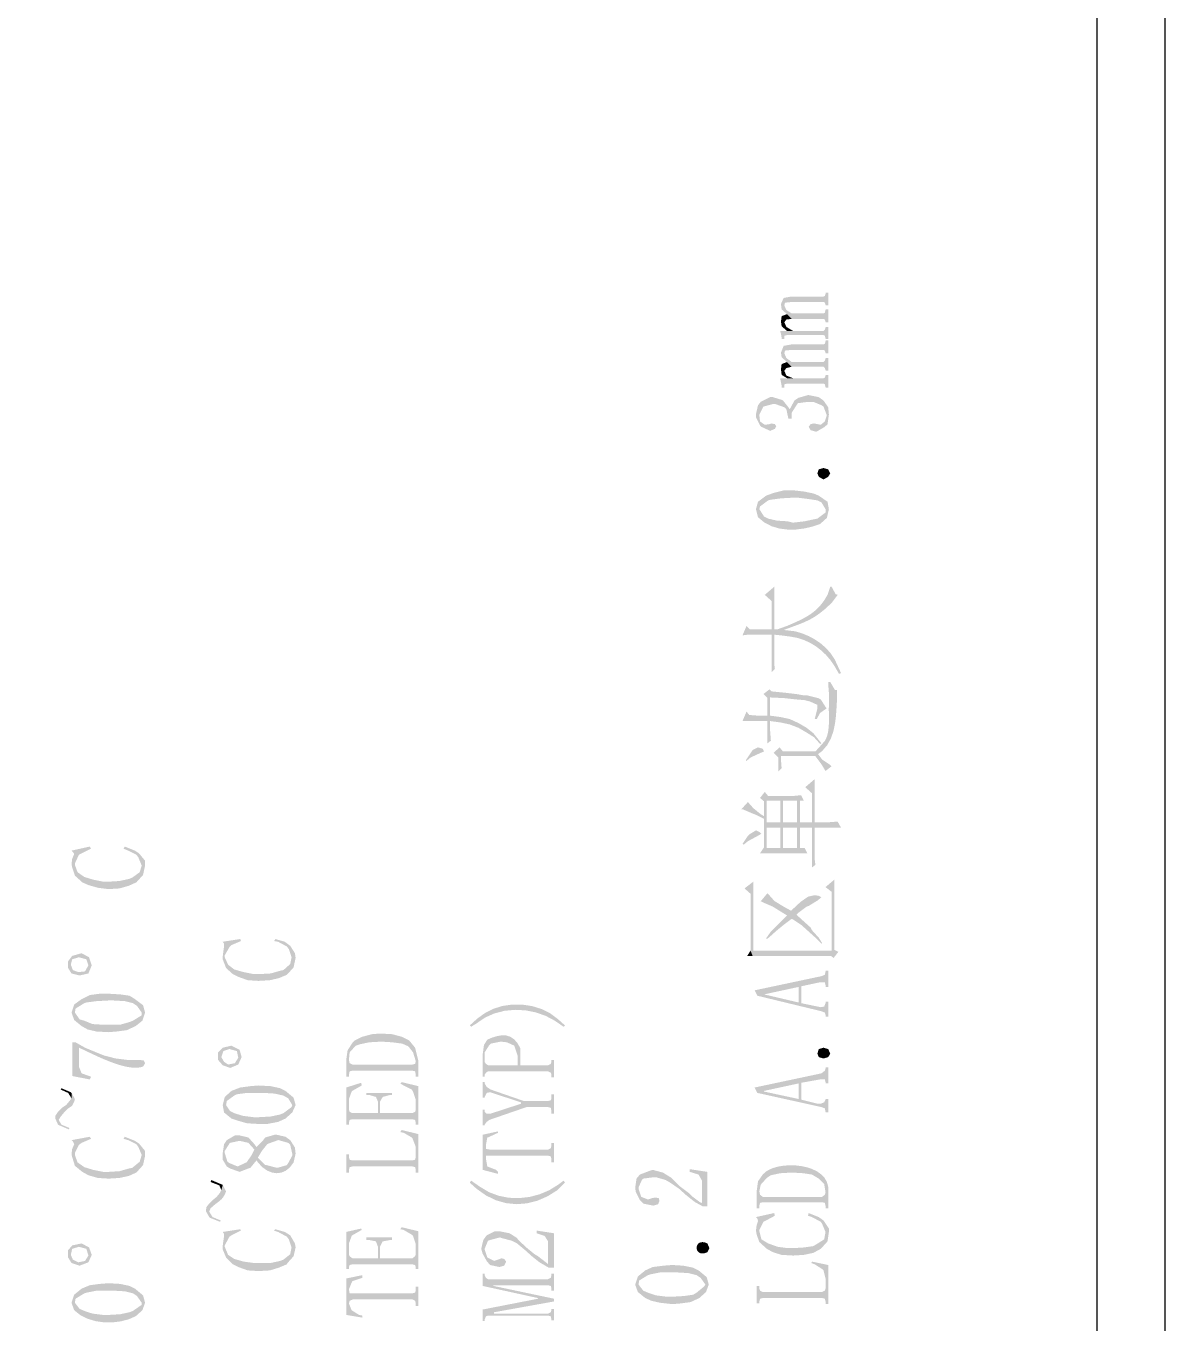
# Model space of a CAD drawing. Header units: millimetres. Extents: x 19 to 191, y 8 to 260.
# Drawn here: x 154.84 to 190.56, y 69.24 to 109.93 of the extents above; entities that cross this region are included whole.
import ezdxf

# ---------------------------------------------------------------- set-up
doc = ezdxf.new("R2010")
doc.units = ezdxf.units.MM
doc.layers.get('0').update_dxf_attribs({"linetype": 'CONTINUOUS'})

msp = doc.modelspace()

# ---------------------------------------------------------------- hatches: boundary and pattern name
for points in [[(178.519667, 101.204889), (178.540833, 101.035556), (178.710167, 100.887389), (178.858333, 100.739222), (179.853167, 100.739222), (179.8955, 100.718056), (179.916667, 100.654556), (179.916667, 100.633389), (180.001333, 100.633389), (180.001333, 101.035556), (179.916667, 101.035556), (179.916667, 101.014389), (179.8955, 100.929722), (179.853167, 100.908556), (178.858333, 100.908556), (178.689, 101.014389), (178.6255, 101.162556), (178.604333, 101.395389)], [(178.604333, 101.395389), (178.6255, 101.162556), (178.646667, 101.247222), (178.858333, 101.268389), (179.853167, 101.268389), (179.8955, 101.247222), (179.916667, 101.183722), (179.916667, 101.162556), (180.001333, 101.162556), (180.001333, 101.564722), (179.916667, 101.564722), (179.916667, 101.522389), (179.8955, 101.458889), (179.853167, 101.437722), (178.837167, 101.437722)], [(178.519667, 100.654556), (178.540833, 100.506389), (178.710167, 100.358222), (178.900667, 100.358222), (178.689, 100.485222), (178.6255, 100.633389), (178.540833, 100.823889)], [(178.540833, 100.823889), (178.6255, 100.633389), (178.689, 100.718056), (178.858333, 100.739222), (178.710167, 100.887389)], [(178.4985, 100.358222), (178.4985, 100.337056), (178.519667, 100.273556), (178.540833, 100.146556), (178.540833, 100.104222), (178.6255, 100.104222), (178.6255, 100.210056), (178.710167, 100.231222), (179.853167, 100.231222), (179.8955, 100.210056), (179.916667, 100.125389), (179.916667, 100.104222), (180.001333, 100.104222), (180.001333, 100.485222), (179.916667, 100.485222), (179.916667, 100.464056), (179.8955, 100.400556), (179.853167, 100.358222), (178.710167, 100.358222)], [(178.519667, 99.680889), (178.540833, 99.532722), (178.710167, 99.384556), (178.858333, 99.236389), (179.853167, 99.236389), (179.8955, 99.194056), (179.916667, 99.130556), (179.916667, 99.109389), (180.001333, 99.109389), (180.001333, 99.511556), (179.916667, 99.511556), (179.916667, 99.490389), (179.8955, 99.426889), (179.853167, 99.384556), (178.858333, 99.384556), (178.689, 99.511556), (178.6255, 99.659722), (178.604333, 99.892556)], [(178.604333, 99.892556), (178.6255, 99.659722), (178.646667, 99.744389), (178.858333, 99.765556), (179.853167, 99.765556), (179.8955, 99.744389), (179.916667, 99.680889), (179.916667, 99.659722), (180.001333, 99.659722), (180.001333, 100.061889), (179.916667, 100.061889), (179.916667, 100.040722), (179.8955, 99.956056), (179.853167, 99.934889), (178.837167, 99.934889)], [(178.519667, 99.151722), (178.540833, 98.982389), (178.710167, 98.876556), (178.900667, 98.876556), (178.689, 98.961222), (178.6255, 99.109389), (178.540833, 99.321056)], [(178.540833, 99.321056), (178.6255, 99.109389), (178.689, 99.194056), (178.858333, 99.236389), (178.710167, 99.384556)], [(178.4985, 98.876556), (178.4985, 98.855389), (178.519667, 98.749556), (178.540833, 98.643722), (178.540833, 98.580222), (178.6255, 98.580222), (178.6255, 98.686056), (178.710167, 98.707222), (179.853167, 98.707222), (179.8955, 98.686056), (179.916667, 98.601389), (179.916667, 98.580222), (180.001333, 98.580222), (180.001333, 98.982389), (179.916667, 98.982389), (179.916667, 98.961222), (179.8955, 98.897722), (179.853167, 98.876556), (178.710167, 98.876556)], [(177.8, 98.029889), (177.842333, 97.712389), (177.842333, 97.733556), (177.969333, 97.987556), (178.286833, 98.072222), (178.329167, 98.072222), (178.6255, 97.966389), (178.689, 97.902889), (178.7525, 97.606556), (178.858333, 97.606556), (178.858333, 97.797056), (179.0065, 98.029889), (179.048833, 98.093389), (179.366333, 98.135722), (179.535667, 98.135722), (179.789667, 98.029889), (179.853167, 97.987556), (179.959, 97.712389), (179.980167, 97.437222), (180.0225, 97.733556), (180.001333, 97.966389), (179.853167, 98.178056), (179.705, 98.283889), (179.3875, 98.347389), (179.366333, 98.347389), (179.07, 98.262722), (178.943, 98.178056), (178.794833, 97.902889), (178.7525, 97.966389), (178.583167, 98.178056), (178.540833, 98.199222), (178.265667, 98.283889), (178.181, 98.283889), (177.884667, 98.135722)], [(177.7365, 97.754722), (177.7365, 97.648889), (177.8635, 97.394889), (177.905833, 97.352556), (178.181, 97.225556), (178.329167, 97.289056), (178.3715, 97.373722), (178.329167, 97.437222), (178.223333, 97.458389), (178.159833, 97.437222), (178.011667, 97.416056), (177.8635, 97.521889), (177.842333, 97.712389), (177.8, 98.029889)], [(179.3875, 97.352556), (179.451, 97.246722), (179.599167, 97.204389), (179.6415, 97.204389), (179.8955, 97.352556), (179.980167, 97.437222), (179.959, 97.712389), (179.8955, 97.521889), (179.7685, 97.416056), (179.556833, 97.458389), (179.451, 97.437222)], [(180.064833, 95.892056), (180.001333, 95.786222), (179.853167, 95.701556), (179.705, 95.786222), (179.662667, 95.892056), (179.705, 96.019056), (179.853167, 96.061389), (180.001333, 96.019056)], [(177.8, 95.003056), (177.842333, 94.770222), (177.8635, 94.854889), (178.1175, 95.045389), (178.202167, 95.066556), (178.519667, 95.108889), (178.900667, 95.130056), (179.048833, 95.130056), (179.3875, 95.087722), (179.662667, 95.045389), (179.789667, 94.981889), (179.916667, 94.770222), (179.959, 94.495056), (180.0225, 94.770222), (179.980167, 95.003056), (179.705, 95.193556), (179.556833, 95.257056), (179.2605, 95.320556), (178.900667, 95.362889), (178.6255, 95.362889), (178.286833, 95.278222), (178.054, 95.193556)], [(177.7365, 94.770222), (177.8, 94.516222), (178.000949, 94.350655), (178.227352, 94.234011), (178.472548, 94.161701), (178.729878, 94.129137), (178.992682, 94.131729), (179.254299, 94.164889), (179.508069, 94.224027), (179.747333, 94.304556), (179.959, 94.495056), (179.916667, 94.770222), (179.916667, 94.664389), (179.662667, 94.473889), (179.556833, 94.452722), (179.2605, 94.389222), (178.900667, 94.346889), (178.731333, 94.389222), (178.392667, 94.410389), (178.1175, 94.473889), (177.9905, 94.537389), (177.842333, 94.770222), (177.8, 95.003056)], [(178.011667, 92.082056), (178.223333, 91.891556), (178.223333, 89.647889), (178.329167, 89.753722), (178.308, 89.923056), (178.308, 92.336056)], [(178.308, 91.002556), (178.308, 90.833222), (178.519667, 90.812056), (178.604333, 90.981389), (178.84843, 91.070119), (179.05897, 91.147713), (179.244697, 91.22218), (179.414355, 91.301535), (179.576687, 91.393787), (179.740438, 91.506951), (179.914349, 91.649036), (180.107167, 91.828056), (180.297667, 92.082056), (180.234167, 92.103222), (180.107167, 92.336056), (180.064833, 92.336056), (179.980167, 92.082056), (179.86222, 91.887827), (179.734104, 91.72553), (179.595074, 91.589558), (179.444385, 91.474308), (179.281295, 91.374171), (179.105057, 91.283543), (178.914929, 91.196818), (178.710167, 91.108389), (178.413833, 91.002556)], [(177.313167, 90.812056), (177.4825, 90.833222), (178.223333, 90.833222), (178.223333, 91.002556), (177.546, 91.002556), (177.440167, 91.108389)], [(178.519667, 90.812056), (178.837167, 90.769722), (179.044294, 90.729847), (179.244294, 90.664765), (179.435332, 90.576525), (179.615571, 90.467171), (179.783176, 90.338751), (179.936312, 90.193311), (180.073143, 90.032897), (180.191833, 89.859556), (180.34, 89.605556), (180.4035, 89.626722), (180.297667, 89.859556), (180.202472, 90.062861), (180.079633, 90.247749), (179.932759, 90.413661), (179.765457, 90.56004), (179.581338, 90.686327), (179.384011, 90.791964), (179.177084, 90.876393), (178.964167, 90.939056), (178.604333, 90.981389)], [(177.969333, 88.970556), (178.096333, 88.843556), (178.096333, 87.425389), (178.202167, 87.510056), (178.202167, 87.531222), (178.181, 87.806389), (178.181, 88.123889), (178.159833, 89.118722)], [(178.159833, 89.118722), (178.181, 88.123889), (178.181, 88.864722), (178.6255, 88.843556), (179.0065, 88.801222), (179.2605, 88.780056), (179.429833, 88.737722), (179.662667, 88.631889), (179.683833, 88.843556), (179.345167, 88.928222), (179.239333, 88.928222), (179.0065, 88.970556), (178.646667, 89.012889), (178.223333, 89.055222)], [(178.477333, 87.298389), (178.519667, 87.023222), (179.599167, 87.023222), (179.81005, 87.181577), (179.968872, 87.366536), (180.083633, 87.573545), (180.162332, 87.798055), (180.212969, 88.035512), (180.243543, 88.281366), (180.262053, 88.531064), (180.2765, 88.780056), (180.2765, 89.097556), (180.213, 89.097556), (180.064833, 89.351556), (180.0225, 88.631889), (180.019771, 88.494246), (180.022566, 88.334348), (180.024732, 88.161065), (180.020119, 87.983263), (180.002574, 87.80981), (179.965945, 87.649574), (179.904082, 87.511422), (179.810833, 87.404222), (179.599167, 87.171389), (178.583167, 87.171389)], [(180.001333, 89.351556), (180.001333, 89.288056), (180.0225, 89.012889), (180.0225, 88.631889), (180.064833, 89.351556)], [(178.181, 88.123889), (178.4985, 88.081556), (178.794833, 88.018056), (179.07, 87.912222), (179.324, 87.764056), (179.556833, 87.615889), (179.747333, 87.404222), (179.789667, 87.425389), (179.535667, 87.742889), (179.324, 87.912222), (179.07, 88.060389), (178.794833, 88.187389), (178.4985, 88.250889), (178.181, 88.293222), (178.181, 88.864722)], [(179.578, 88.187389), (179.6415, 88.187389), (179.747333, 88.377889), (179.959, 88.526056), (179.916667, 88.568389), (179.7685, 88.801222), (179.683833, 88.843556), (179.662667, 88.631889), (179.662667, 88.526056)], [(177.313167, 88.123889), (178.096333, 88.123889), (178.096333, 88.293222), (177.8, 88.293222), (177.524833, 88.314389), (177.440167, 88.420222)], [(177.419, 86.896222), (177.440167, 86.875056), (177.567167, 86.980889), (177.842333, 87.107889), (177.9905, 87.171389), (177.948167, 87.256056), (177.8, 87.298389), (177.630667, 87.213722), (177.588333, 87.150222)], [(178.286833, 87.129056), (178.435, 86.980889), (178.435, 86.536389), (178.540833, 86.642222), (178.519667, 86.917389), (178.519667, 87.023222), (178.477333, 87.298389)], [(179.599167, 87.023222), (179.789667, 86.769222), (179.916667, 86.557556), (180.107167, 86.705722), (180.064833, 86.748056), (179.810833, 86.917389), (179.683833, 87.086722)], [(179.281667, 86.049556), (179.493333, 85.859056), (179.493333, 83.530722), (179.599167, 83.615389), (179.578, 83.784722), (179.578, 86.303556)], [(177.8635, 83.975222), (179.345167, 83.975222), (179.2605, 84.144556), (179.112333, 84.144556), (179.112333, 84.779556), (179.027667, 84.948889), (179.027667, 84.144556), (178.583167, 84.144556), (178.583167, 84.779556), (178.540833, 85.774389), (178.4985, 84.948889), (178.4985, 84.144556), (178.075167, 84.144556), (178.075167, 84.779556), (178.011667, 85.901389), (177.9905, 85.139389), (177.9905, 84.165722)], [(177.8635, 85.710889), (177.9905, 85.605056), (177.9905, 85.139389), (178.011667, 85.901389)], [(178.011667, 85.901389), (178.075167, 84.779556), (178.075167, 85.626222), (178.4985, 85.626222), (178.4985, 84.948889), (178.540833, 85.774389), (178.1175, 85.774389)], [(177.270833, 85.351056), (177.334333, 85.351056), (177.630667, 85.224056), (177.7365, 85.181722), (177.9905, 85.054722), (177.9905, 84.165722), (177.9905, 85.139389), (177.884667, 85.202889), (177.651833, 85.393389), (177.4825, 85.583889)], [(178.075167, 84.779556), (178.4985, 84.779556), (178.4985, 84.144556), (178.4985, 84.948889), (178.075167, 84.948889), (178.075167, 85.626222)], [(178.540833, 85.774389), (178.583167, 84.779556), (178.583167, 85.626222), (179.027667, 85.626222), (179.027667, 84.948889), (179.112333, 84.779556), (179.112333, 85.626222), (179.239333, 85.626222), (179.154667, 85.795556), (179.112333, 85.795556), (178.900667, 85.774389)], [(178.583167, 84.779556), (179.027667, 84.779556), (179.027667, 84.144556), (179.027667, 84.948889), (178.583167, 84.948889), (178.583167, 85.626222)], [(179.112333, 84.779556), (179.493333, 84.779556), (179.493333, 84.948889), (179.112333, 84.948889), (179.112333, 85.626222)], [(177.313167, 84.271556), (177.3555, 84.250389), (177.4825, 84.356222), (177.757667, 84.504389), (177.905833, 84.589056), (177.8635, 84.631389), (177.7365, 84.694889), (177.524833, 84.567889), (177.4825, 84.525556)], [(179.578, 84.948889), (179.578, 84.779556), (180.4035, 84.779556), (180.297667, 84.970056), (180.2765, 84.970056), (180.001333, 84.948889)], [(156.2735, 84.059889), (156.315833, 84.017556), (156.358167, 83.954056), (156.379333, 83.615389), (156.379333, 83.657722), (156.506333, 83.932889), (156.887333, 84.123389), (156.845, 84.186889)], [(156.2735, 83.636556), (156.294667, 83.530722), (156.379333, 83.276722), (156.612167, 83.065056), (156.802667, 82.980389), (157.099, 82.895722), (157.437667, 82.853389), (157.776333, 82.874556), (158.072667, 82.959222), (158.3055, 83.065056), (158.326667, 83.086222), (158.517167, 83.297889), (158.474833, 83.594222), (158.411333, 83.382556), (158.1785, 83.213222), (158.072667, 83.170889), (157.776333, 83.107389), (157.437667, 83.086222), (157.268333, 83.086222), (156.950833, 83.149722), (156.675667, 83.234389), (156.464, 83.382556), (156.379333, 83.615389), (156.358167, 83.954056), (156.294667, 83.805889)], [(157.903333, 84.123389), (158.0515, 84.059889), (158.3055, 83.932889), (158.369, 83.848222), (158.474833, 83.594222), (158.517167, 83.297889), (158.580667, 83.594222), (158.580667, 83.742389), (158.390167, 83.975222), (158.263167, 84.059889), (157.945667, 84.186889)], [(177.376667, 82.874556), (177.567167, 82.705222), (177.567167, 80.927222), (177.630667, 80.757889), (180.086, 80.757889), (180.170667, 80.694389), (180.107167, 80.927222), (177.651833, 80.927222), (177.651833, 83.086222)], [(179.916667, 82.916889), (180.107167, 82.768722), (180.107167, 80.927222), (180.170667, 80.694389), (180.318833, 80.884889), (180.191833, 80.948389), (180.191833, 83.149722)], [(177.884667, 82.472389), (177.969333, 82.430056), (178.265667, 82.303056), (178.435, 82.197222), (178.710167, 82.027889), (178.837167, 82.176056), (178.604333, 82.303056), (178.329167, 82.472389), (178.265667, 82.535889), (178.096333, 82.726389)], [(178.054, 81.308222), (178.075167, 81.287056), (178.159833, 81.350556), (178.3715, 81.541056), (178.604333, 81.731556), (178.858333, 81.922056), (178.900667, 81.900889), (179.0065, 82.049056), (179.07, 82.112556), (179.324, 82.303056), (179.3875, 82.324222), (179.662667, 82.493556), (179.789667, 82.599389), (179.705, 82.641722), (179.578, 82.662889), (179.3875, 82.620556), (179.345167, 82.599389), (179.1335, 82.451222), (178.837167, 82.176056), (178.710167, 82.027889), (178.202167, 81.519889)], [(178.900667, 81.900889), (179.154667, 81.731556), (179.578, 81.350556), (179.789667, 81.138889), (179.810833, 81.160056), (179.705, 81.329389), (179.493333, 81.562222), (179.451, 81.646889), (179.239333, 81.837389), (179.0065, 82.049056)], [(161.014833, 81.202389), (161.057167, 81.138889), (161.057167, 81.054222), (161.078333, 80.715556), (161.078333, 80.779056), (161.2265, 81.033056), (161.29, 81.096556), (161.586333, 81.223556), (161.565167, 81.287056)], [(161.014833, 80.736722), (161.014833, 80.652056), (161.120667, 80.376889), (161.332333, 80.186389), (161.501667, 80.101722), (161.798, 79.995889), (162.136667, 79.974722), (162.4965, 79.995889), (162.771667, 80.059389), (163.025667, 80.165222), (163.046833, 80.186389), (163.237333, 80.398056), (163.173833, 80.715556), (163.1315, 80.503889), (162.919833, 80.313389), (162.814, 80.292222), (162.517667, 80.207556), (162.136667, 80.186389), (161.9885, 80.186389), (161.671, 80.249889), (161.374667, 80.334556), (161.184167, 80.482722), (161.078333, 80.715556), (161.057167, 81.054222), (161.036, 80.906056)], [(162.6235, 81.223556), (162.7505, 81.202389), (163.025667, 81.054222), (163.089167, 80.969556), (163.173833, 80.715556), (163.237333, 80.398056), (163.300833, 80.694389), (163.279667, 80.842556), (163.1315, 81.075389), (162.962167, 81.202389), (162.665833, 81.287056)], [(156.167667, 80.588556), (156.252333, 80.482722), (156.294667, 80.652056), (156.506333, 80.715556), (156.739167, 80.652056), (156.802667, 80.461556), (156.823833, 80.715556), (156.591, 80.842556), (156.294667, 80.757889)], [(156.167667, 80.588556), (156.167667, 80.376889), (156.2735, 80.207556), (156.5275, 80.144056), (156.802667, 80.207556), (156.9085, 80.461556), (156.823833, 80.715556), (156.802667, 80.461556), (156.696833, 80.271056), (156.485167, 80.249889), (156.315833, 80.313389), (156.252333, 80.482722)], [(177.461333, 80.757889), (177.630667, 80.757889), (177.567167, 80.927222)], [(177.694167, 79.678389), (177.778833, 79.509056), (177.9905, 79.551389), (179.07, 79.784222), (179.07, 79.297389), (179.154667, 79.805389), (179.747333, 79.932389), (179.8955, 79.932389), (179.916667, 79.847722), (179.916667, 79.784222), (180.001333, 79.784222), (180.001333, 80.292222), (179.916667, 80.292222), (179.916667, 80.271056), (179.8955, 80.165222), (179.789667, 80.122889)], [(177.778833, 79.509056), (179.789667, 79.022222), (179.8955, 78.979889), (179.916667, 78.916389), (179.916667, 78.852889), (180.001333, 78.852889), (180.001333, 79.318556), (179.916667, 79.318556), (179.916667, 79.276222), (179.874333, 79.170389), (179.7685, 79.149222), (179.662667, 79.170389), (179.154667, 79.276222), (179.154667, 79.805389), (179.07, 79.297389), (177.9905, 79.551389)], [(156.358167, 79.233889), (156.379333, 78.979889), (156.4005, 79.106889), (156.675667, 79.276222), (156.739167, 79.297389), (157.056667, 79.339722), (157.437667, 79.360889), (157.585833, 79.360889), (157.945667, 79.339722), (158.199667, 79.276222), (158.326667, 79.191556), (158.474833, 78.979889), (158.496, 78.725889), (158.580667, 78.979889), (158.517167, 79.212722), (158.263167, 79.403222), (158.093833, 79.509056), (157.7975, 79.551389), (157.437667, 79.572556), (157.1625, 79.572556), (156.845, 79.530222), (156.591, 79.403222)], [(156.2735, 78.979889), (156.358167, 78.747056), (156.591, 78.556556), (156.7815, 78.450722), (157.056667, 78.387222), (157.437667, 78.366056), (157.691667, 78.387222), (158.009167, 78.429556), (158.284333, 78.556556), (158.496, 78.725889), (158.474833, 78.979889), (158.474833, 78.895222), (158.199667, 78.725889), (158.093833, 78.683556), (157.7975, 78.598889), (157.268333, 78.598889), (156.929667, 78.620056), (156.675667, 78.725889), (156.5275, 78.768222), (156.379333, 78.979889), (156.358167, 79.233889)], [(168.761833, 78.577722), (168.804167, 78.535389), (168.9735, 78.641222), (169.243216, 78.825655), (169.540155, 78.957019), (169.85602, 79.037012), (170.182514, 79.067334), (170.511339, 79.049683), (170.834199, 78.985759), (171.142796, 78.877262), (171.428833, 78.725889), (171.704, 78.535389), (171.746333, 78.577722), (171.534667, 78.768222), (171.290388, 78.953123), (171.014082, 79.091923), (170.715461, 79.184662), (170.404234, 79.231375), (170.090114, 79.232101), (169.782811, 79.186876), (169.492036, 79.095737), (169.2275, 78.958722), (168.994667, 78.789389)], [(164.888333, 77.498222), (164.888333, 76.969056), (164.973, 76.969056), (164.973, 77.498222), (164.994167, 77.731056), (165.184667, 77.942722), (165.311667, 77.985056), (165.608, 78.048556), (165.989, 78.069722), (166.327667, 78.048556), (166.645167, 78.006222), (166.835667, 77.921556), (166.983833, 77.731056), (167.0685, 77.455889), (167.0685, 76.969056), (167.153167, 76.969056), (167.153167, 77.455889), (167.047333, 77.879222), (166.856833, 78.112056), (166.645167, 78.217889), (166.327667, 78.302556), (165.946667, 78.323722), (165.692667, 78.302556), (165.375167, 78.217889), (165.1635, 78.112056), (165.078833, 78.027389), (164.930667, 77.794556)], [(169.164, 77.646389), (169.164, 76.969056), (169.2275, 76.969056), (169.2275, 77.731056), (169.375667, 77.963889), (169.418, 78.006222), (169.7355, 78.069722), (169.926, 78.048556), (170.158833, 77.942722), (170.264667, 77.625222), (170.264667, 77.328889), (170.349333, 77.858056), (170.256064, 78.024586), (170.15126, 78.144335), (170.035492, 78.221816), (169.909331, 78.261545), (169.773348, 78.268036), (169.628112, 78.245802), (169.474195, 78.19936), (169.312167, 78.133222), (169.206333, 77.963889)], [(156.294667, 78.048556), (156.294667, 76.990222), (156.845, 76.884389), (156.887333, 76.969056), (156.591, 77.074889), (156.506333, 77.286556), (156.506333, 77.879222), (156.4005, 78.048556)], [(156.4005, 78.048556), (156.506333, 77.879222), (156.598768, 77.836848), (156.703268, 77.787428), (156.818197, 77.732627), (156.94192, 77.674104), (157.072801, 77.613523), (157.209205, 77.552544), (157.349496, 77.492831), (157.492039, 77.436045), (157.635197, 77.383848), (157.777336, 77.337901), (157.91682, 77.299867), (158.052013, 77.271408), (158.181279, 77.254185), (158.302984, 77.249861), (158.415492, 77.260097), (158.517167, 77.286556), (158.580667, 77.392389), (158.538333, 77.477056), (158.390167, 77.498222), (158.019419, 77.496569), (157.652244, 77.542408), (157.294196, 77.634946), (156.950833, 77.773389), (156.696833, 77.879222)], [(160.866667, 77.731056), (160.9725, 77.582889), (161.036, 77.773389), (161.2265, 77.836889), (161.459333, 77.773389), (161.501667, 77.561722), (161.544, 77.815722), (161.29, 77.942722), (161.014833, 77.879222)], [(160.866667, 77.731056), (160.866667, 77.498222), (161.014833, 77.328889), (161.247667, 77.244222), (161.501667, 77.350056), (161.6075, 77.582889), (161.544, 77.815722), (161.501667, 77.561722), (161.395833, 77.392389), (161.184167, 77.350056), (161.057167, 77.434722), (160.9725, 77.582889)], [(169.2275, 77.032556), (169.269833, 77.096056), (169.333333, 77.138389), (171.217167, 77.138389), (171.301833, 77.096056), (171.323, 77.032556), (171.323, 76.947889), (171.407667, 76.947889), (171.407667, 77.498222), (171.323, 77.498222), (171.323, 77.434722), (171.301833, 77.371222), (171.217167, 77.328889), (170.349333, 77.328889), (170.349333, 77.858056), (170.264667, 77.328889), (169.333333, 77.328889), (169.269833, 77.371222), (169.2275, 77.434722), (169.2275, 77.604056)], [(180.064833, 77.688722), (180.001333, 77.582889), (179.853167, 77.540556), (179.705, 77.582889), (179.662667, 77.688722), (179.705, 77.836889), (179.853167, 77.879222), (180.001333, 77.836889)], [(164.973, 77.032556), (164.994167, 77.138389), (165.078833, 77.159556), (166.962667, 77.159556), (167.047333, 77.138389), (167.0685, 77.032556), (167.0685, 77.455889), (167.047333, 77.371222), (166.962667, 77.350056), (165.078833, 77.350056), (164.994167, 77.392389), (164.973, 77.498222)], [(177.694167, 76.630389), (177.778833, 76.461056), (177.9905, 76.524556), (179.07, 76.757389), (179.07, 76.270556), (179.154667, 76.778556), (179.747333, 76.884389), (179.8955, 76.884389), (179.916667, 76.799722), (179.916667, 76.757389), (180.001333, 76.757389), (180.001333, 77.265389), (179.916667, 77.265389), (179.916667, 77.223056), (179.8955, 77.159556), (179.789667, 77.074889)], [(155.934833, 76.566889), (156.167667, 76.461056), (156.2735, 76.291722), (156.2735, 76.461056), (156.252333, 76.482222), (155.956, 76.609222)], [(161.078333, 76.334056), (161.120667, 76.080056), (161.141833, 76.207056), (161.374667, 76.376389), (161.459333, 76.418722), (161.776833, 76.461056), (162.306, 76.461056), (162.644667, 76.439889), (162.919833, 76.376389), (163.068, 76.291722), (163.195, 76.080056), (163.195, 75.847222), (163.300833, 76.080056), (163.237333, 76.312889), (162.983333, 76.524556), (162.814, 76.609222), (162.517667, 76.672722), (162.136667, 76.693889), (161.882667, 76.672722), (161.565167, 76.630389), (161.29, 76.524556)], [(164.888333, 76.630389), (164.888333, 75.466222), (164.973, 75.466222), (164.973, 76.270556), (165.057667, 76.503389), (165.078833, 76.524556), (165.375167, 76.693889), (165.354, 76.778556)], [(166.581667, 76.757389), (166.6875, 76.693889), (166.9415, 76.566889), (166.983833, 76.503389), (167.0685, 76.249389), (167.0685, 75.466222), (167.153167, 75.466222), (167.153167, 76.672722), (166.624, 76.799722)], [(169.164, 76.799722), (169.164, 76.312889), (169.2275, 76.312889), (169.2275, 76.334056), (169.291, 76.461056), (169.396833, 76.482222), (170.3705, 76.164722), (170.3705, 76.122389), (170.455167, 76.207056), (169.418, 76.566889), (169.291, 76.651556), (169.2275, 76.757389), (169.2275, 76.799722)], [(177.778833, 76.461056), (179.789667, 76.016556), (179.8955, 75.974222), (179.916667, 75.868389), (179.916667, 75.847222), (180.001333, 75.847222), (180.001333, 76.270556), (179.916667, 76.270556), (179.916667, 76.249389), (179.874333, 76.164722), (179.7685, 76.122389), (179.662667, 76.122389), (179.154667, 76.249389), (179.154667, 76.778556), (179.07, 76.270556), (177.9905, 76.503389), (177.9905, 76.524556)], [(155.850167, 75.868389), (155.871333, 75.614389), (155.934833, 75.720222), (156.040667, 75.847222), (156.167667, 75.974222), (156.294667, 76.058889), (156.358167, 76.185889), (156.379333, 76.270556), (156.2735, 76.461056), (156.2735, 76.291722), (156.21, 76.207056), (156.104167, 76.080056), (155.977167, 75.995389)], [(161.014833, 76.080056), (161.057167, 75.847222), (161.29, 75.656722), (161.4805, 75.593222), (161.776833, 75.508556), (162.136667, 75.487389), (162.411833, 75.487389), (162.7505, 75.550889), (162.983333, 75.656722), (163.195, 75.847222), (163.195, 76.080056), (163.173833, 76.016556), (162.919833, 75.826056), (162.814, 75.783722), (162.517667, 75.720222), (162.136667, 75.699056), (161.9885, 75.699056), (161.649833, 75.741389), (161.374667, 75.826056), (161.247667, 75.889556), (161.120667, 76.080056), (161.078333, 76.334056)], [(164.973, 75.529722), (164.994167, 75.614389), (165.078833, 75.635556), (166.962667, 75.635556), (167.047333, 75.614389), (167.0685, 75.529722), (167.0685, 75.931889), (167.047333, 75.868389), (166.962667, 75.826056), (165.946667, 75.826056), (165.946667, 76.185889), (165.883167, 75.826056), (165.078833, 75.826056), (164.994167, 75.868389), (164.973, 75.931889), (164.973, 76.270556)], [(165.523333, 76.461056), (165.523333, 76.397556), (165.608, 76.397556), (165.819667, 76.334056), (165.883167, 76.185889), (165.883167, 75.826056), (165.946667, 76.185889), (166.031333, 76.334056), (166.264167, 76.397556), (166.327667, 76.397556), (166.327667, 76.461056)], [(169.164, 75.931889), (169.164, 75.445056), (169.2275, 75.445056), (169.2275, 75.466222), (169.291, 75.550889), (169.375667, 75.614389), (170.539833, 76.016556), (171.217167, 76.016556), (171.301833, 75.995389), (171.323, 75.889556), (171.323, 75.804889), (171.407667, 75.804889), (171.407667, 76.418722), (171.323, 76.418722), (171.323, 76.291722), (171.301833, 76.228222), (171.217167, 76.207056), (170.455167, 76.207056), (170.3705, 76.122389), (169.396833, 75.804889), (169.291, 75.804889), (169.2275, 75.868389), (169.2275, 75.931889)], [(155.7655, 75.656722), (155.850167, 75.466222), (155.8925, 75.445056), (156.188833, 75.318056), (156.21, 75.360389), (155.956, 75.466222), (155.871333, 75.614389), (155.850167, 75.868389), (155.7655, 75.741389)], [(166.581667, 75.233389), (166.6875, 75.212222), (166.9415, 75.064056), (166.962667, 75.042889), (167.0685, 74.767722), (167.0685, 73.963389), (167.153167, 73.963389), (167.153167, 75.169889), (166.624, 75.296889)], [(156.2735, 74.979389), (156.315833, 74.937056), (156.358167, 74.852389), (156.379333, 74.513722), (156.379333, 74.577222), (156.506333, 74.831222), (156.591, 74.894722), (156.887333, 75.021722), (156.845, 75.085222)], [(157.903333, 75.021722), (158.0515, 74.979389), (158.3055, 74.852389), (158.369, 74.767722), (158.474833, 74.513722), (158.517167, 74.196222), (158.580667, 74.492556), (158.580667, 74.640722), (158.390167, 74.873556), (158.263167, 74.958222), (157.945667, 75.085222)], [(161.057167, 74.852389), (161.078333, 74.577222), (161.078333, 74.640722), (161.2265, 74.873556), (161.247667, 74.894722), (161.544, 74.958222), (161.819167, 74.894722), (162.009667, 74.683056), (162.009667, 74.852389), (161.819167, 75.064056), (161.544, 75.127556), (161.395833, 75.127556), (161.141833, 74.979389)], [(162.073167, 74.767722), (162.1155, 74.429056), (162.2425, 74.640722), (162.411833, 74.852389), (162.454167, 74.873556), (162.7505, 74.979389), (162.771667, 74.979389), (163.068, 74.894722), (163.1315, 74.831222), (163.195, 74.556056), (163.237333, 74.280889), (163.300833, 74.556056), (163.279667, 74.746556), (163.1315, 74.979389), (162.983333, 75.085222), (162.708167, 75.148722), (162.644667, 75.148722), (162.348333, 75.064056), (162.284833, 74.979389)], [(169.164, 75.148722), (169.269833, 74.386722), (169.269833, 74.831222), (169.312167, 75.064056), (169.333333, 75.064056), (169.650833, 75.212222), (169.650833, 75.254556)], [(169.164, 75.148722), (169.164, 74.048056), (169.650833, 73.921056), (169.650833, 73.984556), (169.587333, 74.048056), (169.312167, 74.153889), (169.269833, 74.386722)], [(169.269833, 74.386722), (169.269833, 74.492556), (171.217167, 74.492556), (171.301833, 74.471389), (171.323, 74.386722), (171.323, 74.280889), (171.407667, 74.280889), (171.407667, 74.894722), (171.323, 74.894722), (171.323, 74.810056), (171.301833, 74.725389), (171.217167, 74.683056), (169.396833, 74.683056), (169.269833, 74.704222), (169.269833, 74.831222)], [(156.2735, 74.534889), (156.294667, 74.450222), (156.379333, 74.175056), (156.612167, 73.984556), (156.802667, 73.878722), (157.099, 73.794056), (157.437667, 73.772889), (157.776333, 73.794056), (158.072667, 73.857556), (158.3055, 73.963389), (158.326667, 73.984556), (158.517167, 74.196222), (158.474833, 74.513722), (158.411333, 74.302056), (158.1785, 74.111556), (158.072667, 74.090389), (157.776333, 74.005722), (157.437667, 73.984556), (157.268333, 73.984556), (156.950833, 74.048056), (156.675667, 74.132722), (156.464, 74.280889), (156.379333, 74.513722), (156.358167, 74.852389), (156.294667, 74.704222)], [(161.014833, 74.577222), (161.014833, 74.365556), (161.141833, 74.153889), (161.247667, 74.090389), (161.544, 73.984556), (161.819167, 74.090389), (161.882667, 74.111556), (162.073167, 74.344389), (162.136667, 74.259722), (162.264049, 74.126471), (162.404045, 74.027683), (162.551804, 73.965539), (162.702478, 73.942222), (162.851217, 73.959916), (162.993173, 74.020803), (163.123494, 74.127067), (163.237333, 74.280889), (163.195, 74.556056), (163.195, 74.492556), (163.068, 74.259722), (163.025667, 74.196222), (162.729333, 74.111556), (162.708167, 74.111556), (162.390667, 74.196222), (162.348333, 74.196222), (162.1155, 74.429056), (162.073167, 74.767722), (162.009667, 74.852389), (162.009667, 74.683056), (161.925, 74.513722), (161.776833, 74.302056), (161.755667, 74.280889), (161.4805, 74.153889), (161.2265, 74.259722), (161.163, 74.302056), (161.078333, 74.577222), (161.057167, 74.852389)], [(164.888333, 74.534889), (164.888333, 73.963389), (164.973, 73.963389), (164.973, 74.048056), (164.994167, 74.132722), (165.078833, 74.153889), (166.962667, 74.153889), (167.047333, 74.132722), (167.0685, 74.048056), (167.0685, 74.450222), (167.047333, 74.365556), (166.962667, 74.344389), (165.078833, 74.344389), (164.994167, 74.365556), (164.973, 74.450222), (164.973, 74.534889)], [(173.99, 73.772889), (174.0535, 73.455389), (174.0535, 73.497722), (174.159333, 73.730556), (174.201667, 73.772889), (174.519167, 73.815222), (174.603833, 73.815222), (174.900167, 73.730556), (175.048333, 73.645889), (175.3235, 73.455389), (175.535167, 73.264889), (175.746833, 73.095556), (175.8315, 73.032056), (176.064333, 72.905056), (176.043167, 73.010889), (175.979667, 73.032056), (175.725667, 73.222556), (175.619833, 73.328389), (175.365833, 73.518889), (175.090667, 73.794056), (174.8155, 73.963389), (174.498, 74.048056), (174.371, 74.005722), (174.095833, 73.899889)], [(175.662167, 74.069222), (175.662167, 73.984556), (175.937333, 73.899889), (176.043167, 73.709389), (176.043167, 73.010889), (176.064333, 72.905056), (176.2125, 72.905056), (176.2125, 73.984556)], [(177.757667, 73.370722), (177.757667, 72.841556), (177.842333, 72.841556), (177.842333, 73.370722), (177.884667, 73.582389), (178.075167, 73.794056), (178.202167, 73.878722), (178.4985, 73.942222), (178.858333, 73.963389), (179.218167, 73.942222), (179.493333, 73.899889), (179.705, 73.772889), (179.874333, 73.603556), (179.916667, 73.349556), (179.916667, 72.841556), (180.001333, 72.841556), (180.001333, 73.349556), (180.000615, 73.518955), (179.960397, 73.668161), (179.885499, 73.797645), (179.780737, 73.907876), (179.650931, 73.999323), (179.500899, 74.072457), (179.335459, 74.127747), (179.159429, 74.165663), (178.977628, 74.186674), (178.794875, 74.191251), (178.615986, 74.179863), (178.445782, 74.152979), (178.289079, 74.111071), (178.150697, 74.054606), (178.035453, 73.984056), (177.948167, 73.899889), (177.8, 73.688222)], [(160.633833, 73.667056), (160.909, 73.561222), (160.9725, 73.413056), (161.014833, 73.582389), (160.951333, 73.603556), (160.655, 73.730556)], [(168.761833, 73.645889), (168.9735, 73.455389), (169.271307, 73.24414), (169.582455, 73.09367), (169.903087, 73.003013), (170.229345, 72.971201), (170.557372, 72.997267), (170.883312, 73.080243), (171.203307, 73.219161), (171.5135, 73.413056), (171.746333, 73.645889), (171.704, 73.709389), (171.534667, 73.582389), (171.256645, 73.41115), (170.955411, 73.282451), (170.638442, 73.19835), (170.313218, 73.160908), (169.987216, 73.172181), (169.667915, 73.23423), (169.362795, 73.349113), (169.079333, 73.518889), (168.804167, 73.709389)], [(173.947667, 73.476556), (173.968833, 73.349556), (174.095833, 73.095556), (174.201667, 72.989722), (174.519167, 72.926222), (174.667333, 72.968556), (174.709667, 73.074389), (174.6885, 73.159056), (174.582667, 73.180222), (174.476833, 73.159056), (174.349833, 73.116722), (174.138167, 73.201389), (174.0535, 73.455389), (173.99, 73.772889)], [(160.5915, 72.989722), (160.5915, 72.735722), (160.633833, 72.841556), (160.725638, 72.923502), (160.804308, 72.986349), (160.871989, 73.037389), (160.930828, 73.083914), (160.98297, 73.133217), (161.03056, 73.192591), (161.075743, 73.269329), (161.120667, 73.370722), (161.014833, 73.582389), (160.9725, 73.413056), (160.930167, 73.328389), (160.824333, 73.201389), (160.697333, 73.095556)], [(177.842333, 72.926222), (177.8635, 73.010889), (177.948167, 73.032056), (179.810833, 73.032056), (179.8955, 73.010889), (179.916667, 72.926222), (179.916667, 73.349556), (179.8955, 73.264889), (179.810833, 73.201389), (177.948167, 73.201389), (177.8635, 73.264889), (177.842333, 73.370722)], [(160.485667, 72.756889), (160.5915, 72.566389), (160.612667, 72.545222), (160.930167, 72.418222), (160.951333, 72.460556), (160.697333, 72.566389), (160.5915, 72.735722), (160.5915, 72.989722), (160.506833, 72.883889)], [(177.7365, 72.566389), (177.778833, 72.524056), (177.8, 72.439389), (177.842333, 72.121889), (177.842333, 72.164222), (177.969333, 72.418222), (178.054, 72.460556), (178.329167, 72.608722), (178.308, 72.693389)], [(177.7365, 72.143056), (177.757667, 72.016056), (177.842333, 71.783222), (178.075167, 71.571556), (178.265667, 71.465722), (178.540833, 71.381056), (178.900667, 71.359889), (179.239333, 71.381056), (179.535667, 71.444556), (179.7685, 71.571556), (179.789667, 71.592722), (179.980167, 71.804389), (179.916667, 72.100722), (179.874333, 71.867889), (179.6415, 71.719722), (179.535667, 71.656222), (179.239333, 71.613889), (178.900667, 71.592722), (178.731333, 71.592722), (178.413833, 71.635056), (178.1175, 71.740889), (177.905833, 71.867889), (177.842333, 72.121889), (177.8, 72.439389), (177.757667, 72.312389)], [(179.366333, 72.608722), (179.493333, 72.566389), (179.7685, 72.418222), (179.810833, 72.354722), (179.916667, 72.100722), (179.980167, 71.804389), (180.0225, 72.100722), (180.0225, 72.206556), (179.853167, 72.460556), (179.705, 72.566389), (179.3875, 72.693389)], [(161.014833, 72.100722), (161.057167, 72.037222), (161.057167, 71.973722), (161.078333, 71.635056), (161.078333, 71.677389), (161.2265, 71.952556), (161.29, 71.994889), (161.586333, 72.143056), (161.565167, 72.185389)], [(162.6235, 72.143056), (162.7505, 72.100722), (163.025667, 71.952556), (163.089167, 71.867889), (163.173833, 71.613889), (163.237333, 71.338722), (163.300833, 71.613889), (163.279667, 71.740889), (163.1315, 71.994889), (162.962167, 72.100722), (162.665833, 72.185389)], [(164.888333, 72.100722), (164.888333, 70.936556), (164.973, 70.936556), (164.973, 71.740889), (165.057667, 71.973722), (165.078833, 71.994889), (165.375167, 72.164222), (165.354, 72.206556)], [(166.581667, 72.185389), (166.6875, 72.164222), (166.9415, 72.016056), (166.983833, 71.973722), (167.0685, 71.719722), (167.0685, 70.936556), (167.153167, 70.936556), (167.153167, 72.121889), (166.624, 72.248889)], [(169.185167, 71.846722), (169.2275, 71.550389), (169.2275, 71.571556), (169.333333, 71.825556), (169.396833, 71.846722), (169.714333, 71.931389), (169.756667, 71.910222), (170.074167, 71.825556), (170.2435, 71.740889), (170.4975, 71.529222), (170.709167, 71.338722), (170.920833, 71.169389), (170.984333, 71.127056), (171.238333, 70.978889), (171.217167, 71.084722), (171.174833, 71.127056), (170.899667, 71.338722), (170.793833, 71.402222), (170.561, 71.592722), (170.285833, 71.846722), (170.2435, 71.910222), (170.010667, 72.058389), (169.693167, 72.121889), (169.545, 72.121889), (169.291, 71.994889)], [(170.857333, 72.143056), (170.857333, 72.058389), (171.111333, 71.973722), (171.217167, 71.804389), (171.217167, 71.084722), (171.238333, 70.978889), (171.407667, 70.978889), (171.407667, 72.058389)], [(156.167667, 71.529222), (156.252333, 71.381056), (156.294667, 71.571556), (156.506333, 71.635056), (156.739167, 71.571556), (156.802667, 71.359889), (156.823833, 71.613889), (156.591, 71.740889), (156.294667, 71.677389)], [(156.167667, 71.529222), (156.167667, 71.296389), (156.2735, 71.127056), (156.5275, 71.042389), (156.802667, 71.148222), (156.9085, 71.381056), (156.823833, 71.613889), (156.802667, 71.359889), (156.696833, 71.190556), (156.485167, 71.148222), (156.315833, 71.232889), (156.252333, 71.381056)], [(161.014833, 71.656222), (161.014833, 71.550389), (161.120667, 71.296389), (161.332333, 71.084722), (161.501667, 71.000056), (161.798, 70.894222), (162.136667, 70.873056), (162.4965, 70.894222), (162.771667, 70.978889), (163.025667, 71.084722), (163.046833, 71.127056), (163.237333, 71.338722), (163.173833, 71.613889), (163.1315, 71.402222), (162.919833, 71.232889), (162.814, 71.190556), (162.517667, 71.127056), (161.9885, 71.127056), (161.671, 71.169389), (161.374667, 71.254056), (161.184167, 71.381056), (161.078333, 71.635056), (161.057167, 71.973722), (161.036, 71.825556)], [(164.973, 71.000056), (164.994167, 71.063556), (165.078833, 71.084722), (166.962667, 71.084722), (167.047333, 71.063556), (167.0685, 71.000056), (167.0685, 71.402222), (167.047333, 71.338722), (166.962667, 71.275222), (165.946667, 71.275222), (165.946667, 71.635056), (165.883167, 71.275222), (165.078833, 71.275222), (164.994167, 71.338722), (164.973, 71.402222), (164.973, 71.740889)], [(165.523333, 71.931389), (165.523333, 71.846722), (165.608, 71.846722), (165.819667, 71.804389), (165.883167, 71.635056), (165.883167, 71.275222), (165.946667, 71.635056), (166.031333, 71.804389), (166.264167, 71.846722), (166.327667, 71.846722), (166.327667, 71.931389)], [(169.121667, 71.571556), (169.164, 71.423389), (169.291, 71.190556), (169.396833, 71.063556), (169.693167, 71.000056), (169.841333, 71.042389), (169.904833, 71.169389), (169.841333, 71.254056), (169.756667, 71.275222), (169.650833, 71.232889), (169.523833, 71.190556), (169.312167, 71.296389), (169.2275, 71.550389), (169.185167, 71.846722)], [(176.276, 71.592722), (176.2125, 71.465722), (176.13333, 71.435772), (176.064753, 71.424689), (176.00676, 71.429778), (175.959343, 71.448342), (175.922496, 71.477687), (175.896209, 71.515115), (175.880476, 71.55793), (175.875289, 71.603438), (175.880639, 71.648941), (175.896519, 71.691745), (175.922922, 71.729152), (175.959839, 71.758467), (176.007264, 71.776994), (176.065187, 71.782038), (176.133602, 71.770901), (176.2125, 71.740889)], [(174.032333, 70.703722), (174.0535, 70.449722), (174.074667, 70.576722), (174.349833, 70.746056), (174.413333, 70.767222), (174.730833, 70.830722), (175.26, 70.830722), (175.619833, 70.809556), (175.873833, 70.746056), (176.000833, 70.661389), (176.149, 70.449722), (176.170167, 70.216889), (176.254833, 70.449722), (176.191333, 70.682556), (175.937333, 70.894222), (175.768, 70.978889), (175.4505, 71.042389), (175.111833, 71.063556), (174.836667, 71.042389), (174.498, 71.000056), (174.265167, 70.894222)], [(179.472167, 71.127056), (179.578, 71.084722), (179.810833, 70.936556), (179.853167, 70.894222), (179.916667, 70.640222), (179.916667, 69.835889), (180.001333, 69.835889), (180.001333, 71.063556), (179.493333, 71.169389)], [(156.358167, 70.132222), (156.379333, 69.878222), (156.4005, 70.005222), (156.675667, 70.174556), (156.739167, 70.195722), (157.056667, 70.259222), (157.585833, 70.259222), (157.945667, 70.238056), (158.199667, 70.174556), (158.326667, 70.089889), (158.474833, 69.878222), (158.496, 69.645389), (158.580667, 69.878222), (158.517167, 70.111056), (158.263167, 70.322722), (158.093833, 70.407389), (157.7975, 70.470889), (157.437667, 70.492056), (157.1625, 70.470889), (156.845, 70.428556), (156.591, 70.322722)], [(164.888333, 70.640222), (164.973, 69.857056), (164.973, 70.301556), (165.057667, 70.513222), (165.078833, 70.555556), (165.396333, 70.661389), (165.396333, 70.746056)], [(164.888333, 70.640222), (164.888333, 69.497222), (165.396333, 69.412556), (165.396333, 69.476056), (165.2905, 69.497222), (165.057667, 69.645389), (164.973, 69.857056)], [(164.973, 69.857056), (164.994167, 69.941722), (165.1, 69.984056), (166.962667, 69.984056), (167.047333, 69.941722), (167.0685, 69.857056), (167.0685, 69.772389), (167.153167, 69.772389), (167.153167, 70.386222), (167.0685, 70.386222), (167.0685, 70.259222), (167.047333, 70.195722), (166.962667, 70.174556), (164.994167, 70.174556), (164.973, 70.301556)], [(169.164, 70.788389), (169.164, 70.407389), (170.899667, 70.026389), (170.899667, 70.005222), (171.407667, 69.920556), (171.407667, 70.005222), (169.502667, 70.407389), (169.502667, 70.428556), (169.333333, 70.619056), (169.269833, 70.661389), (169.2275, 70.746056), (169.2275, 70.788389)], [(169.333333, 70.619056), (169.502667, 70.428556), (171.217167, 70.428556), (171.301833, 70.407389), (171.323, 70.322722), (171.323, 70.259222), (171.407667, 70.259222), (171.407667, 70.788389), (171.323, 70.788389), (171.323, 70.746056), (171.301833, 70.661389), (171.217167, 70.619056)], [(173.947667, 70.449722), (174.032333, 70.216889), (174.265167, 70.026389), (174.455667, 69.941722), (174.730833, 69.878222), (175.111833, 69.835889), (175.365833, 69.857056), (175.683333, 69.899389), (175.9585, 70.026389), (176.170167, 70.216889), (176.149, 70.449722), (176.106667, 70.386222), (175.873833, 70.195722), (175.768, 70.132222), (175.471667, 70.089889), (175.111833, 70.068722), (174.9425, 70.068722), (174.603833, 70.111056), (174.349833, 70.195722), (174.201667, 70.259222), (174.0535, 70.449722), (174.032333, 70.703722)], [(177.757667, 70.407389), (177.757667, 69.857056), (177.842333, 69.857056), (177.842333, 69.920556), (177.8635, 70.005222), (177.948167, 70.026389), (179.810833, 70.026389), (179.8955, 70.005222), (179.916667, 69.920556), (179.916667, 70.322722), (179.8955, 70.259222), (179.810833, 70.216889), (177.948167, 70.216889), (177.8635, 70.259222), (177.842333, 70.322722), (177.842333, 70.407389)], [(156.2735, 69.878222), (156.358167, 69.645389), (156.550118, 69.49209), (156.775315, 69.378639), (157.024111, 69.303611), (157.286854, 69.26558), (157.553897, 69.263118), (157.815591, 69.294799), (158.062286, 69.359199), (158.284333, 69.454889), (158.496, 69.645389), (158.474833, 69.878222), (158.474833, 69.814722), (158.199667, 69.624222), (158.093833, 69.581889), (157.7975, 69.518389), (157.437667, 69.497222), (157.268333, 69.497222), (156.929667, 69.539556), (156.675667, 69.624222), (156.5275, 69.687722), (156.379333, 69.878222), (156.358167, 70.132222)], [(169.164, 69.666556), (169.164, 69.306722), (169.2275, 69.306722), (169.2275, 69.349056), (169.269833, 69.454889), (169.333333, 69.476056), (169.523833, 69.581889), (171.407667, 69.920556), (170.899667, 70.005222)], [(169.333333, 69.476056), (171.217167, 69.476056), (171.301833, 69.454889), (171.323, 69.349056), (171.323, 69.327889), (171.407667, 69.327889), (171.407667, 69.687722), (171.323, 69.687722), (171.323, 69.645389), (171.301833, 69.581889), (171.217167, 69.539556), (169.523833, 69.539556), (169.523833, 69.581889)]]:
    msp.add_hatch(color=7).paths.add_polyline_path(points)

# ---------------------------------------------------------------- linework, layer by layer
at = {"color": 7}
for points in [[(190.5635, 260.124222), (19.282833, 260.124222), (19.282833, 29.111222), (190.5635, 29.111222)], [(21.3995, 258.198056), (188.425667, 258.198056), (188.425667, 31.037389), (21.3995, 31.037389)]]:
    msp.add_lwpolyline(points, close=True, dxfattribs=at)

doc.saveas('drawing.dxf')
